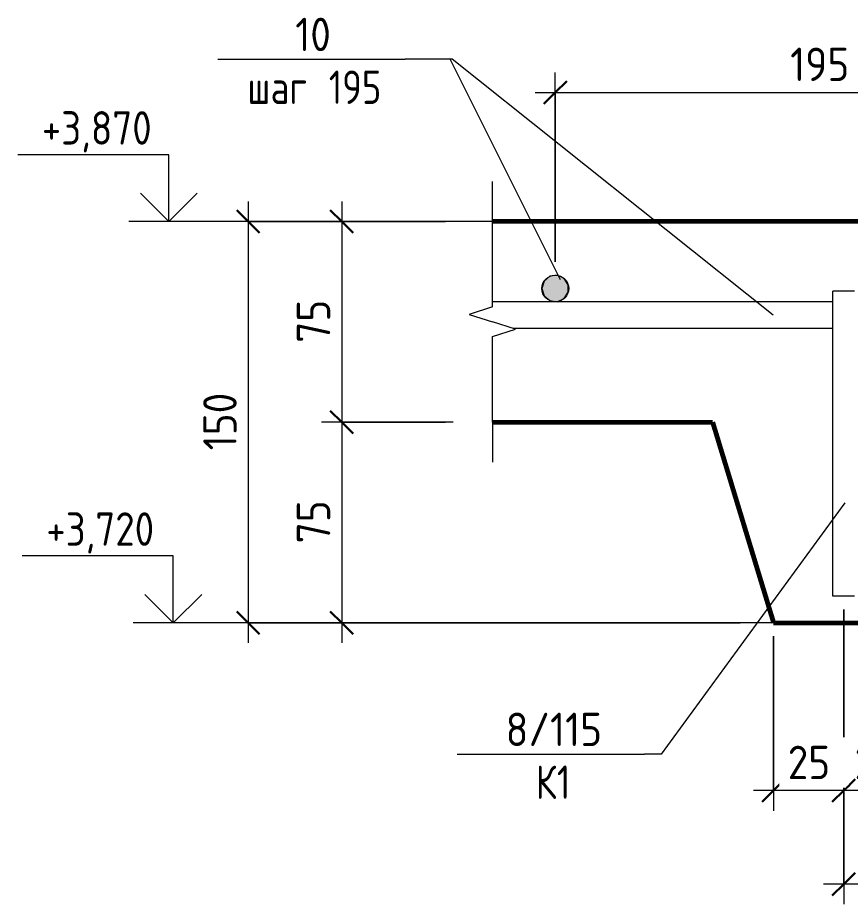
# Model space of a CAD drawing. Header units: millimetres. Extents: x 44859 to 70796, y 2088 to 13060.
# Drawn here: x 44859.2 to 45170.5, y 3614.7 to 3946.2 of the extents above; entities that cross this region are included whole.
import ezdxf

# ---------------------------------------------------------------- set-up
doc = ezdxf.new("R2010")
doc.units = ezdxf.units.MM
for name, color, linetype, lineweight in [('AA_Dim', 7, 'Continuous', 9), ('AA_Dim-5', 7, 'Continuous', 9), ('AA_Oformlenie', 7, 'Continuous', 9), ('AA_Vinoska', 7, 'Continuous', 9), ('AA_Visotnaya otmetka', 7, 'Continuous', 9), ('AF_Perekritie_Опалубка', 253, 'Continuous', 20), ('KR_Armatura', 7, 'Continuous', 20), ('KR_Armatura_Tonkie', 7, 'Continuous', 20), ('KR_Fundament', 7, 'Continuous', 20)]:
    doc.layers.add(name, color=color, linetype=linetype, lineweight=lineweight)
doc.styles.add('ISOCPEUR', font='isocpeur.TTF', dxfattribs={"width": 0.9, "height": 12.5})
doc.styles.add('ISOCPEUR_1', font='isocpeur.TTF', dxfattribs={"width": 0.85, "height": 12.5})
doc.styles.add('ISOCPEUR_2', font='isocpeur.TTF', dxfattribs={"width": 0.8, "height": 12.5})
doc.dimstyles.new('00_Точн_3_знака__прозр_', dxfattribs={"dimscale": 304.8, "dimtxt": 12.534437, "dimasz": 0.027887, "dimexe": 0.024606, "dimexo": 0.016404, "dimgap": 0.00164, "dimtad": 1, "dimdec": 3, "dimrnd": 0.001, "dimdsep": 46, "dimtxsty": 'ISOCPEUR', "dimblk1": 'OBLIQUE', "dimblk2": 'OBLIQUE', "dimsah": 1, "dimcen": 0.09, "dimdle": 0.024606, "dimazin": 0, "dimtfac": 1, "dimtdec": 4, "dimtix": 1, "dimtmove": 0, "dimatfit": 3, "dimfxl": 1, "dimtvp": 1, "dimtolj": 1, "dimtzin": 0, "dimlwd": 18, "dimlwe": 18, "dimarcsym": 2})
doc.dimstyles.new('05_Округл_5мм__непрозр_', dxfattribs={"dimscale": 304.8, "dimtxt": 12.534437, "dimasz": 0.027887, "dimexe": 0.024606, "dimexo": 0.016404, "dimgap": 0.00164, "dimtad": 1, "dimdec": 0, "dimrnd": 5, "dimdsep": 46, "dimtxsty": 'ISOCPEUR', "dimblk1": 'OBLIQUE', "dimblk2": 'OBLIQUE', "dimsah": 1, "dimcen": 0.09, "dimdle": 0.024606, "dimazin": 0, "dimtfac": 1, "dimtdec": 4, "dimtix": 1, "dimtmove": 0, "dimatfit": 3, "dimfxl": 1, "dimtvp": 1, "dimtfill": 1, "dimtolj": 1, "dimtzin": 0, "dimlwd": 18, "dimlwe": 18, "dimarcsym": 2})

# ---------------------------------------------------------------- blocks, each defined once
blk = doc.blocks.new('011_ЛинияОбрыва _ЭлУзла_Линия_ - Тип 1-4118504-Узел армирования покрытия по профлисту')
at = {"layer": 'AA_Oformlenie'}
for p, q in [((45036.65, 3838.13), (45036.65, 3870)), ((45036.65, 3795), (45036.65, 3827))]:
    blk.add_line(p, q, dxfattribs=at)
blk = doc.blocks.new('DIMBLOCK1-Узел армирования покрытия по профлисту')
at = {"layer": 'AA_Dim-5', "lineweight": 18}
for p, q in [((44980.29, 3877.5), (44980.29, 3795)), ((45018.13, 3870), (44972.79, 3870)), ((44980.29, 3870), (45019.13, 3870)), ((45022.01, 3795), (44972.79, 3795)), ((44980.29, 3795), (45019.13, 3795))]:
    blk.add_line(p, q, dxfattribs=at)
at = {"layer": 'AA_Dim-5', "lineweight": 30}
for p, q in [((44980.29, 3870), (44976.04, 3874.25)), ((44980.29, 3870), (44984.54, 3865.75)), ((44980.29, 3795), (44976.04, 3799.25)), ((44980.29, 3795), (44984.54, 3790.75))]:
    blk.add_line(p, q, dxfattribs=at)
at = {"layer": 'AA_Dim-5', "color": 0, "lineweight": 18, "insert": (44963.51, 3824.7), "char_height": 12.5, "width": 18.7307, "attachment_point": 1, "rotation": 90, "line_spacing_factor": 1.135194, "style": 'ISOCPEUR'}
blk.add_mtext('75', dxfattribs=at)
blk = doc.blocks.new('_Oblique')
at = {"color": 0, "linetype": 'ByBlock', "lineweight": -2}
blk.add_line((-0.5, -0.5), (0.5, 0.5), dxfattribs=at)
blk = doc.blocks.new('DIMBLOCK2-Узел армирования покрытия по профлисту')
at = {"layer": 'AA_Dim-5', "lineweight": 30}
for p, q in [((44980.29, 3795), (44976.04, 3799.25)), ((44980.29, 3795), (44984.54, 3790.75)), ((44980.29, 3720), (44976.04, 3724.25)), ((44980.29, 3720), (44984.54, 3715.75))]:
    blk.add_line(p, q, dxfattribs=at)
at = {"layer": 'AA_Dim-5', "lineweight": 18}
for p, q in [((45022.01, 3795), (44972.79, 3795)), ((44980.29, 3795), (44980.29, 3712.5)), ((44980.29, 3795), (45019.13, 3795)), ((45129.32, 3720), (44972.79, 3720)), ((44980.29, 3720), (45129.32, 3720))]:
    blk.add_line(p, q, dxfattribs=at)
at = {"layer": 'AA_Dim-5', "color": 0, "lineweight": 18, "insert": (44963.51, 3749.7), "char_height": 12.5, "width": 18.7307, "attachment_point": 1, "rotation": 90, "line_spacing_factor": 1.135194, "style": 'ISOCPEUR'}
blk.add_mtext('75', dxfattribs=at)
blk = doc.blocks.new('DIMBLOCK3-Узел армирования покрытия по профлисту')
at = {"layer": 'AA_Dim-5', "lineweight": 18}
for p, q in [((44945.29, 3877.5), (44945.29, 3712.5)), ((45018.13, 3870), (44937.79, 3870)), ((44945.29, 3870), (45019.13, 3870)), ((45018.13, 3720), (44937.79, 3720)), ((44945.29, 3720), (45019.13, 3720))]:
    blk.add_line(p, q, dxfattribs=at)
at = {"layer": 'AA_Dim-5', "lineweight": 30}
for p, q in [((44945.29, 3870), (44941.04, 3874.25)), ((44945.29, 3870), (44949.54, 3865.75)), ((44945.29, 3720), (44941.04, 3724.25)), ((44945.29, 3720), (44949.54, 3715.75))]:
    blk.add_line(p, q, dxfattribs=at)
at = {"layer": 'AA_Dim-5', "color": 0, "lineweight": 18, "insert": (44928.51, 3784.48), "char_height": 12.5, "width": 25.2581, "attachment_point": 1, "rotation": 90, "line_spacing_factor": 1.135194, "style": 'ISOCPEUR'}
blk.add_mtext('150', dxfattribs=at)
blk = doc.blocks.new('DIMBLOCK6-Узел армирования покрытия по профлисту')
at = {"layer": 'AA_Dim-5', "lineweight": 18}
for p, q in [((45168, 3725), (45168, 3614.73)), ((45168, 3622.23), (45168, 3725)), ((45356, 3725), (45356, 3614.73)), ((45356, 3622.23), (45356, 3725)), ((45356, 3622.23), (45160.5, 3622.23))]:
    blk.add_line(p, q, dxfattribs=at)
at = {"layer": 'AA_Dim-5', "lineweight": 30}
for p, q in [((45168, 3622.23), (45172.25, 3626.48)), ((45356, 3622.23), (45360.25, 3626.48)), ((45168, 3622.23), (45163.75, 3617.98)), ((45356, 3622.23), (45351.75, 3617.98))]:
    blk.add_line(p, q, dxfattribs=at)
at = {"layer": 'AA_Dim-5', "color": 0, "lineweight": 18, "insert": (45251.47, 3639.01), "char_height": 12.5, "width": 25.2581, "attachment_point": 1, "line_spacing_factor": 1.135194, "style": 'ISOCPEUR'}
blk.add_mtext('188', dxfattribs=at)
blk = doc.blocks.new('DIMBLOCK9-Узел армирования покрытия по профлисту')
at = {"layer": 'AA_Dim-5', "lineweight": 18}
for p, q in [((45168, 3725), (45168, 3649.73)), ((45168, 3657.23), (45168, 3725)), ((45191.76, 3715), (45191.76, 3649.73)), ((45191.76, 3657.23), (45191.76, 3715)), ((45199.26, 3657.23), (45168, 3657.23))]:
    blk.add_line(p, q, dxfattribs=at)
at = {"layer": 'AA_Dim-5', "lineweight": 30}
for p, q in [((45168, 3657.23), (45172.25, 3661.48)), ((45191.76, 3657.23), (45196.01, 3661.48)), ((45168, 3657.23), (45163.75, 3652.98)), ((45191.76, 3657.23), (45187.51, 3652.98))]:
    blk.add_line(p, q, dxfattribs=at)
at = {"layer": 'AA_Dim-5', "color": 0, "lineweight": 18, "insert": (45172.07, 3674.01), "char_height": 12.5, "width": 18.7307, "attachment_point": 1, "line_spacing_factor": 1.135194, "style": 'ISOCPEUR', "bg_fill": 3, "box_fill_scale": 1.25, "bg_fill_color": 256, "bg_fill_true_color": 13158600, "bg_fill_transparency": 0}
blk.add_mtext('25', dxfattribs=at)
blk = doc.blocks.new('DIMBLOCK10-Узел армирования покрытия по профлисту')
at = {"layer": 'AA_Dim-5', "lineweight": 18}
for p, q in [((45168, 3725), (45168, 3649.73)), ((45168, 3657.23), (45168, 3725)), ((45141.76, 3715), (45141.76, 3649.73)), ((45141.76, 3657.23), (45141.76, 3715)), ((45168, 3657.23), (45134.26, 3657.23))]:
    blk.add_line(p, q, dxfattribs=at)
at = {"layer": 'AA_Dim-5', "lineweight": 30}
for p, q in [((45141.76, 3657.23), (45146.01, 3661.48)), ((45168, 3657.23), (45172.25, 3661.48)), ((45141.76, 3657.23), (45137.51, 3652.98)), ((45168, 3657.23), (45163.75, 3652.98))]:
    blk.add_line(p, q, dxfattribs=at)
at = {"layer": 'AA_Dim-5', "color": 0, "lineweight": 18, "insert": (45147.07, 3674.01), "char_height": 12.5, "width": 18.7307, "attachment_point": 1, "line_spacing_factor": 1.135194, "style": 'ISOCPEUR', "bg_fill": 3, "box_fill_scale": 1.25, "bg_fill_color": 256, "bg_fill_true_color": 13158600, "bg_fill_transparency": 0}
blk.add_mtext('25', dxfattribs=at)
blk = doc.blocks.new('Высотные отметки - Стрелка вверх-400292-Узел армирования покрытия по профлисту')
at = {"layer": 'AA_Vinoska'}
for p, q in [((44917.34, 3745), (44860.84, 3745)), ((44917.34, 3720), (44917.34, 3745)), ((44917.34, 3720), (44906.74, 3730.61)), ((44917.34, 3720), (44927.95, 3730.61)), ((44932.34, 3720), (44902.34, 3720))]:
    blk.add_line(p, q, dxfattribs=at)
blk = doc.blocks.new('DIMBLOCK15-Узел армирования покрытия по профлисту')
at = {"layer": 'AA_Dim-5', "lineweight": 18}
for p, q in [((45060.18, 3855), (45060.18, 3925.79)), ((45256.86, 3855), (45256.86, 3925.79)), ((45052.68, 3918.29), (45256.86, 3918.29)), ((45060.18, 3918.29), (45060.18, 3855)), ((45256.86, 3918.29), (45256.86, 3855))]:
    blk.add_line(p, q, dxfattribs=at)
at = {"layer": 'AA_Dim-5', "lineweight": 30}
for p, q in [((45060.18, 3918.29), (45064.43, 3922.54)), ((45256.86, 3918.29), (45261.11, 3922.54)), ((45060.18, 3918.29), (45055.93, 3914.04)), ((45256.86, 3918.29), (45252.61, 3914.04))]:
    blk.add_line(p, q, dxfattribs=at)
at = {"layer": 'AA_Dim-5', "color": 0, "lineweight": 18, "insert": (45147.99, 3935.07), "char_height": 12.5, "width": 25.2581, "attachment_point": 1, "line_spacing_factor": 1.135194, "style": 'ISOCPEUR', "bg_fill": 3, "box_fill_scale": 1.25, "bg_fill_color": 256, "bg_fill_true_color": 13158600, "bg_fill_transparency": 0}
blk.add_mtext('195', dxfattribs=at)
blk = doc.blocks.new('042_М_Арматуры для неск стержней - Диам длина поз _ Комментарий-2628583-Узел армирования покрытия по профлисту')
at = {"layer": 'AA_Vinoska'}
blk.add_line((44933.97, 3930.75), (45003.97, 3930.75), dxfattribs=at)

msp = doc.modelspace()

# ---------------------------------------------------------------- hatches: boundary and pattern name
at = {"layer": 'KR_Armatura'}
h = msp.add_hatch(color=256, dxfattribs=at)
edge = h.paths.add_edge_path()
edge.add_arc((45060.1754, 3845), 5, 0, 360)
msp.add_hatch(color=256, dxfattribs=at).paths.add_polyline_path([(45060.887, 3840.0509), (45063.4497, 3841.2213), (45064.9729, 3843.5913), (45064.9729, 3846.4087), (45063.4497, 3848.7787), (45060.887, 3849.9491), (45058.0983, 3849.5482), (45055.9692, 3847.7032), (45055.1754, 3845), (45055.9692, 3842.2968), (45058.0983, 3840.4518)])

# ---------------------------------------------------------------- linework, layer by layer
at = {"layer": 'AA_Vinoska'}
for p, q in [((45021.6272, 3930.747), (45003.9688, 3930.747)), ((45020.8154, 3930.747), (45003.9688, 3930.747)), ((45036.6533, 3870), (45036.6533, 3885)), ((45036.6533, 3838.1309), (45027.9882, 3835.3154)), ((45027.9882, 3835.3154), (45036.6533, 3832.5)), ((45045.3135, 3829.75), (45036.6533, 3832.5)), ((45036.6533, 3827), (45045.3135, 3829.75)), ((45036.6533, 3795), (45036.6533, 3780)), ((45099.7762, 3670.8853), (45093.522, 3670.8853))]:
    msp.add_line(p, q, dxfattribs=at)
at = {"layer": 'AA_Visotnaya otmetka'}
for p, q in [((44957.7153, 3870), (44915.6566, 3870)), ((45050.5197, 3870), (44957.7153, 3870)), ((44989.6813, 3720), (44917.342, 3720))]:
    msp.add_line(p, q, dxfattribs=at)
at = {"layer": 'AF_Perekritie_Опалубка', "lineweight": 60}
msp.add_line((45669.946, 3870), (45036.6533, 3870), dxfattribs=at)
at = {"layer": 'KR_Armatura'}
for p, q in [((45058.0983, 3849.5482), (45055.9692, 3847.7032)), ((45060.887, 3849.9491), (45058.0983, 3849.5482)), ((45063.4497, 3848.7787), (45060.887, 3849.9491)), ((45055.9692, 3847.7032), (45055.1754, 3845)), ((45064.9729, 3846.4087), (45063.4497, 3848.7787)), ((45064.9729, 3843.5913), (45064.9729, 3846.4087)), ((45055.1754, 3845), (45055.9692, 3842.2968)), ((45055.9692, 3842.2968), (45058.0983, 3840.4518)), ((45063.4497, 3841.2213), (45064.9729, 3843.5913)), ((45058.0983, 3840.4518), (45060.887, 3840.0509)), ((45060.887, 3840.0509), (45063.4497, 3841.2213))]:
    msp.add_line(p, q, dxfattribs=at)
msp.add_circle((45060.1754, 3845), 5, dxfattribs=at)
at = {"layer": 'KR_Armatura_Tonkie'}
for p, q in [((45171.9965, 3844), (45163.9965, 3844)), ((45163.9965, 3730), (45163.9965, 3844)), ((45163.9965, 3840), (45036.6533, 3840)), ((45163.9965, 3840), (45036.6533, 3840)), ((45163.9965, 3840), (45036.6533, 3840)), ((45163.9965, 3840), (45036.6533, 3840)), ((45163.9965, 3830), (45044.5262, 3830)), ((45163.9965, 3830), (45044.5262, 3830)), ((45163.9965, 3830), (45044.5262, 3830)), ((45163.9965, 3830), (45044.5262, 3830)), ((45171.9965, 3730), (45163.9965, 3730))]:
    msp.add_line(p, q, dxfattribs=at)
at = {"layer": 'KR_Fundament', "lineweight": 60}
for p, q in [((45669.946, 3870), (45036.6533, 3870)), ((45036.6533, 3795), (45119.0078, 3795)), ((45119.0078, 3795), (45141.7578, 3720)), ((45141.7578, 3720), (45191.7578, 3720))]:
    msp.add_line(p, q, dxfattribs=at)

# ---------------------------------------------------------------- block references
at = {"layer": 'AA_Oformlenie'}
msp.add_blockref('011_ЛинияОбрыва _ЭлУзла_Линия_ - Тип 1-4118504-Узел армирования покрытия по профлисту', (0, 0), dxfattribs=at)
at = {"layer": 'AA_Vinoska'}
for name, p in [('042_М_Арматуры для неск стержней - Диам длина поз _ Комментарий-2628583-Узел армирования покрытия по профлисту', (0, 0)), ('Высотные отметки - Стрелка вверх-400292-Узел армирования покрытия по профлисту', (0, 0)), ('042_М_Арматуры для неск стержней - Диам длина поз _ Комментарий-2628583-Узел армирования покрытия по профлисту', (89.5532, -259.8617))]:
    msp.add_blockref(name, p, dxfattribs=at)
at = {"layer": 'AA_Visotnaya otmetka'}
msp.add_blockref('Высотные отметки - Стрелка вверх-400292-Узел армирования покрытия по профлисту', (-1.6854, 150), dxfattribs=at)

# ---------------------------------------------------------------- texts
at = {"layer": 'AA_Vinoska', "char_height": 12.5, "attachment_point": 1}
for s, insert, width, style in [('10', (44962.9195, 3946.2404), 16.594931, 'ISOCPEUR'), (' 195', (44969.1141, 3926.503), 30.7848, 'ISOCPEUR_2'), ('шаг', (44945.037, 3926.503), 29.181425, 'ISOCPEUR_2'), ('8/115', (45041.6052, 3686.3788), 42.930366, 'ISOCPEUR'), ('\\fISOCPEUR|b0|i0|c204|p34|;\\W.8;К', (45052.8502, 3666.6413), 9.62025, 'ISOCPEUR_2'), ('\\fISOCPEUR|b0|i0|c204|p34|;\\W.8;1', (45060.7877, 3666.6413), 6.092825, 'ISOCPEUR_2')]:
    msp.add_mtext(s, dxfattribs=dict(at, insert=insert, width=width, style=style))
at = {"layer": 'AA_Visotnaya otmetka', "char_height": 12.5, "width": 47.979867, "attachment_point": 1, "line_spacing_factor": 1.135194, "style": 'ISOCPEUR_1'}
for s, insert in [('+3,870', (44868.165, 3911.284)), ('+3,720', (44869.8504, 3761.284))]:
    msp.add_mtext(s, dxfattribs=dict(at, insert=insert))

# ---------------------------------------------------------------- dimensions: what is measured, and where the dimension line sits
at = {"layer": 'AA_Dim', "lineweight": 18}
for base, p1, p2, override, picture, middle in [((44945.2896, 3720), (45023.1333, 3870), (45023.1333, 3720), {"dimpost": '<>', "dimfxl": 150}, 'DIMBLOCK3-Узел армирования покрытия по профлисту', (44938.5396, 3795)), ((44980.2896, 3795), (45023.1333, 3870), (45027.0078, 3795), {"dimpost": '<>', "dimfxl": 75.100012}, 'DIMBLOCK1-Узел армирования покрытия по профлисту', (44973.5396, 3832.5)), ((44980.2896, 3720), (45027.0078, 3795), (45134.319, 3720), {"dimpost": '<>', "dimfxl": 130.922438}, 'DIMBLOCK2-Узел армирования покрытия по профлисту', (44973.5396, 3757.5))]:
    dim = msp.add_linear_dim(base=base, p1=p1, p2=p2, angle=90, dimstyle='00_Точн_3_знака__прозр_', override=override, dxfattribs=at)
    dim.commit()
    dim.dimension.update_dxf_attribs({"geometry": picture, "text_midpoint": middle})
dim = msp.add_linear_dim(base=(45167.9965, 3622.2285), p1=(45355.9965, 3730), p2=(45167.9965, 3730), dimstyle='00_Точн_3_знака__прозр_', override={"dimpost": '<>', "dimfxl": 188}, dxfattribs=at)
dim.commit()
dim.dimension.update_dxf_attribs({"geometry": 'DIMBLOCK6-Узел армирования покрытия по профлисту', "text_midpoint": (45261.9965, 3628.9785)})

# ---------------------------------------------------------------- next in the draw order: dimensions: what is measured, and where the dimension line sits
for base, p1, p2, override, picture, middle in [((45256.862, 3918.2879), (45060.1754, 3850), (45256.862, 3850), {"dimpost": '<>', "dimfxl": 196.686552}, 'DIMBLOCK15-Узел армирования покрытия по профлисту', (45158.5187, 3925.0379)), ((45167.9965, 3657.2285), (45191.7578, 3720), (45167.9965, 3730), {"dimpost": '<>', "dimfxl": 25.779833}, 'DIMBLOCK9-Узел армирования покрытия по профлисту', (45179.8772, 3663.9785))]:
    dim = msp.add_linear_dim(base=base, p1=p1, p2=p2, dimstyle='05_Округл_5мм__непрозр_', override=override, dxfattribs=at)
    dim.commit()
    dim.dimension.update_dxf_attribs({"geometry": picture, "text_midpoint": middle})

# ---------------------------------------------------------------- next in the draw order: linework, layer by layer
at = {"layer": 'AA_Vinoska'}
for p, q in [((45062.0618, 3848.2542), (45020.8154, 3930.747)), ((45141.6256, 3835), (45021.6272, 3930.747))]:
    msp.add_line(p, q, dxfattribs=at)

# ---------------------------------------------------------------- next in the draw order: dimensions: what is measured, and where the dimension line sits
at = {"layer": 'AA_Dim', "lineweight": 18}
dim = msp.add_linear_dim(base=(45141.7578, 3657.2285), p1=(45167.9965, 3730), p2=(45141.7578, 3720), dimstyle='05_Округл_5мм__непрозр_', override={"dimpost": '<>', "dimfxl": 28.079689}, dxfattribs=at)
dim.commit()
dim.dimension.update_dxf_attribs({"geometry": 'DIMBLOCK10-Узел армирования покрытия по профлисту', "text_midpoint": (45154.8772, 3663.9785)})

# ---------------------------------------------------------------- next in the draw order: linework, layer by layer
at = {"layer": 'AA_Vinoska'}
msp.add_line((45168.4866, 3764.7929), (45099.7762, 3670.8853), dxfattribs=at)
at = {"layer": 'AA_Visotnaya otmetka'}
msp.add_line((45159.8227, 3720), (44989.6813, 3720), dxfattribs=at)

doc.saveas('drawing.dxf')
